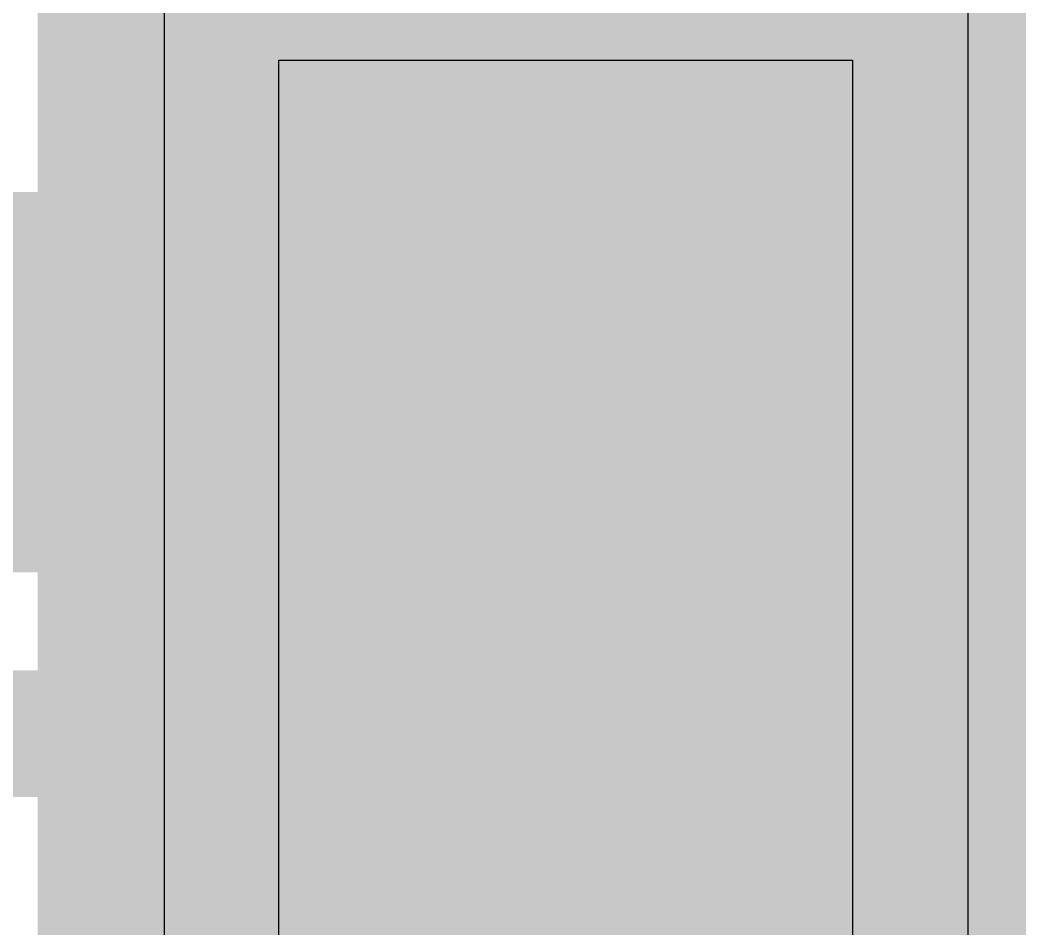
# Model space of a CAD drawing. Header units: inches. Extents: x -0.16 to 1.73, y -0.16 to 1.34.
# Drawn here: x 0.27823 to 0.294, y 0.04524 to 0.05957 of the extents above; entities that cross this region are included whole.
import ezdxf

# ---------------------------------------------------------------- set-up
doc = ezdxf.new("R2010")
doc.units = ezdxf.units.IN
doc.header["$MEASUREMENT"] = 0
for name, color, linetype in [('Bottom Layer', 5, 'Continuous'), ('Mechanical 15', 56, 'Continuous'), ('Top Layer', 1, 'Continuous'), ('Top Paste', 8, 'Continuous'), ('Top Solder', 216, 'Continuous')]:
    doc.layers.add(name, color=color, linetype=linetype)

# ---------------------------------------------------------------- blocks, each defined once
blk = doc.blocks.new('USB_SMD_KH_TYPE_C_L6_5_16P_STM_8')
at = {"layer": 'Top Layer'}
blk.add_hatch(color=1, dxfattribs=at).paths.add_polyline_path([(-0.021688, 0.089374), (-0.009012, 0.089374), (-0.009012, 0.037406), (-0.021688, 0.037406)])
at = {"layer": 'Top Solder'}
blk.add_hatch(color=216, dxfattribs=at).paths.add_polyline_path([(-0.023689, 0.091374), (-0.007012, 0.091374), (-0.007012, 0.035406), (-0.023689, 0.035406)])
at = {"layer": 'Mechanical 15'}
for p, q in [((-0.019882, 0.045276), (-0.019882, 0.072834)), ((-0.019882, 0.072834), (-0.010827, 0.072834)), ((-0.010827, 0.072834), (-0.010827, 0.045276)), ((-0.010827, 0.072834), (-0.010827, 0.072834))]:
    blk.add_line(p, q, dxfattribs=at)
blk.add_lwpolyline([(-0.176771, 0.062205, 0.002, 0.002, 0), (0.176771, 0.062205, 0.002, 0.002, 0)], format="xyseb", dxfattribs=at)
at = {"layer": 'Top Paste'}
for p, q in [((-0.021689, 0.037406), (-0.021689, 0.089374)), ((-0.009011, 0.089374), (-0.009011, 0.037406))]:
    blk.add_line(p, q, dxfattribs=at)

msp = doc.modelspace()

# ---------------------------------------------------------------- linework, layer by layer
at = {"layer": 'Bottom Layer'}
for points in [[(0.290973, 0.053427, 0.006, 0.006, 0), (0.290973, 0.105136, 0.006, 0.006, 0)], [(0.1642, 0.053851, 0.006, 0.006, 0), (0.290549, 0.053851, 0.006, 0.006, 0)], [(0.290973, 0.053427, 0.006, 0.006, 0), (0.3181, 0.0263, 0.006, 0.006, 0)]]:
    msp.add_lwpolyline(points, format="xyseb", dxfattribs=at)
for points in [[(0.289049, 0.053851, 0.003, 0.003, 1), (0.292049, 0.053851, 0.003, 0.003, 1)], [(0.289473, 0.053427, 0.003, 0.003, 1), (0.292473, 0.053427, 0.003, 0.003, 1)], [(0.289473, 0.053427, 0.003, 0.003, 1), (0.292473, 0.053427, 0.003, 0.003, 1)]]:
    msp.add_lwpolyline(points, format="xyseb", close=True, dxfattribs=at)
at = {"layer": 'Top Layer'}
for points in [[(0.287, 0.04964, 0.006, 0.006, 0), (0.287, 0.0801, 0.006, 0.006, 0)], [(0.28685, 0.04949, 0.006, 0.006, 0), (0.287, 0.04964, 0.006, 0.006, 0)], [(0.28685, 0.04949, 0.006, 0.006, 0), (0.287125, 0.049215, 0.006, 0.006, 0)], [(0.287125, 0.008175, 0.006, 0.006, 0), (0.287125, 0.049215, 0.006, 0.006, 0)]]:
    msp.add_lwpolyline(points, format="xyseb", dxfattribs=at)
for points in [[(0.2855, 0.04964, 0.003, 0.003, 1), (0.2885, 0.04964, 0.003, 0.003, 1)], [(0.2855, 0.04964, 0.003, 0.003, 1), (0.2885, 0.04964, 0.003, 0.003, 1)], [(0.28535, 0.04949, 0.003, 0.003, 1), (0.28835, 0.04949, 0.003, 0.003, 1)], [(0.28535, 0.04949, 0.003, 0.003, 1), (0.28835, 0.04949, 0.003, 0.003, 1)], [(0.285625, 0.049215, 0.003, 0.003, 1), (0.288625, 0.049215, 0.003, 0.003, 1)], [(0.285625, 0.049215, 0.003, 0.003, 1), (0.288625, 0.049215, 0.003, 0.003, 1)]]:
    msp.add_lwpolyline(points, format="xyseb", close=True, dxfattribs=at)

# ---------------------------------------------------------------- block references
msp.add_blockref('USB_SMD_KH_TYPE_C_L6_5_16P_STM_8', (0.3022, -0.0139))

doc.saveas('drawing.dxf')
